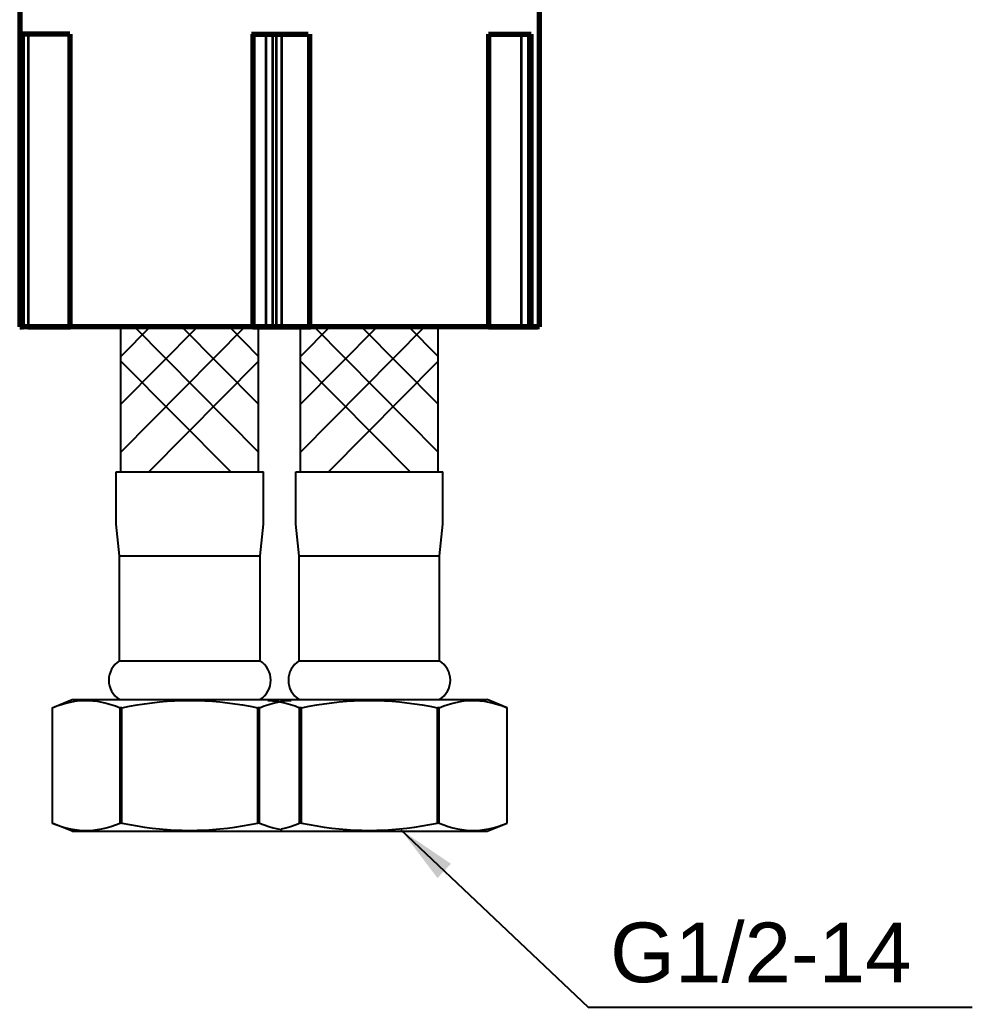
# Model space of a CAD drawing. Header units: millimetres. Extents: x 2985 to 3826, y 1462 to 2056.
# Drawn here: x 3201.5 to 3281.2, y 1562.6 to 1645.2 of the extents above; entities that cross this region are included whole.
import ezdxf

# ---------------------------------------------------------------- set-up
doc = ezdxf.new("R2010")
doc.units = ezdxf.units.MM
doc.layers.add('7_ALL_FEATURES', color=7, linetype='Continuous')
doc.layers.add('DIM_', color=3, linetype='Continuous', lineweight=9)
doc.styles.get("Standard").update_dxf_attribs({"font": 'arial.ttf'})
doc.dimstyles.new('사본 STANDARD', dxfattribs={"dimscale": 0, "dimtxt": 5, "dimasz": 5, "dimexe": 1.25, "dimexo": 0.625, "dimtad": 3, "dimtoh": 1, "dimdsep": 46, "dimtxsty": 'Standard', "dimcen": 2.5, "dimclrd": 3, "dimclre": 3, "dimclrt": 4, "dimadec": 0, "dimazin": 0, "dimtfac": 1, "dimtmove": 0, "dimatfit": 3, "dimfxl": 1, "dimtolj": 1, "dimtzin": 0, "dimarcsym": 0})

msp = doc.modelspace()

# ---------------------------------------------------------------- linework, layer by layer
at = {"linetype": 'Continuous', "lineweight": 70, "extrusion": (0, 1, 0)}
for p, q in [((3201.458, 1659.516), (3201.458, 1619.516)), ((3244.958, 1619.516), (3244.958, 1659.516)), ((3201.518, 1644.016), (3201.599, 1644.016)), ((3201.518, 1644.016), (3201.518, 1619.516)), ((3201.759, 1644.016), (3201.599, 1644.016)), ((3202.163, 1644.016), (3201.759, 1644.016)), ((3205.639, 1644.016), (3202.163, 1644.016)), ((3205.639, 1644.016), (3205.639, 1619.516)), ((3220.85, 1644.016), (3221.948, 1644.016)), ((3220.96, 1644.016), (3220.96, 1619.516)), ((3221.948, 1644.016), (3222.498, 1644.016)), ((3222.498, 1644.016), (3222.818, 1644.016)), ((3222.818, 1644.016), (3223.27, 1644.016)), ((3223.27, 1644.016), (3225.601, 1644.016)), ((3225.711, 1644.016), (3225.711, 1619.516)), ((3240.711, 1644.016), (3243.446, 1644.016)), ((3240.711, 1644.016), (3240.711, 1619.516)), ((3243.446, 1644.016), (3244.034, 1644.016)), ((3244.034, 1644.016), (3244.194, 1644.016)), ((3244.194, 1644.016), (3244.274, 1644.016)), ((3244.274, 1619.516), (3244.274, 1644.016)), ((3201.458, 1619.516), (3201.518, 1619.516)), ((3201.518, 1619.516), (3201.636, 1619.516)), ((3201.518, 1619.516), (3201.599, 1619.516)), ((3201.679, 1619.516), (3201.599, 1619.516)), ((3201.759, 1619.516), (3201.599, 1619.516)), ((3203.274, 1619.516), (3201.636, 1619.516)), ((3201.679, 1619.516), (3201.759, 1619.516)), ((3202.163, 1619.516), (3201.759, 1619.516)), ((3202.163, 1619.516), (3201.759, 1619.516)), ((3202.141, 1619.516), (3202.221, 1619.516)), ((3202.163, 1619.516), (3205.639, 1619.516)), ((3205.639, 1619.516), (3202.163, 1619.516)), ((3202.173, 1619.516), (3203.319, 1619.516)), ((3202.301, 1619.516), (3202.221, 1619.516)), ((3202.301, 1619.516), (3202.382, 1619.516)), ((3202.382, 1619.516), (3202.969, 1619.516)), ((3205.705, 1619.516), (3202.969, 1619.516)), ((3205.639, 1619.516), (3203.274, 1619.516)), ((3203.319, 1619.516), (3205.705, 1619.516)), ((3220.778, 1619.516), (3205.639, 1619.516)), ((3240.711, 1619.516), (3220.354, 1619.516)), ((3225.711, 1619.516), (3220.96, 1619.516)), ((3220.96, 1619.516), (3222.057, 1619.516)), ((3220.96, 1619.516), (3222.057, 1619.516)), ((3223.401, 1619.516), (3221.07, 1619.516)), ((3221.07, 1619.516), (3225.82, 1619.516)), ((3222.608, 1619.516), (3222.057, 1619.516)), ((3222.057, 1619.516), (3222.608, 1619.516)), ((3222.768, 1619.516), (3222.608, 1619.516)), ((3222.608, 1619.516), (3222.928, 1619.516)), ((3222.768, 1619.516), (3222.928, 1619.516)), ((3223.38, 1619.516), (3222.928, 1619.516)), ((3222.928, 1619.516), (3223.38, 1619.516)), ((3223.38, 1619.516), (3225.711, 1619.516)), ((3223.38, 1619.516), (3225.711, 1619.516)), ((3223.401, 1619.516), (3223.852, 1619.516)), ((3224.013, 1619.516), (3223.852, 1619.516)), ((3224.013, 1619.516), (3224.173, 1619.516)), ((3224.173, 1619.516), (3224.723, 1619.516)), ((3225.82, 1619.516), (3224.723, 1619.516)), ((3240.711, 1619.516), (3243.446, 1619.516)), ((3243.096, 1619.516), (3240.711, 1619.516)), ((3240.711, 1619.516), (3243.446, 1619.516)), ((3244.252, 1619.516), (3240.776, 1619.516)), ((3240.776, 1619.516), (3243.141, 1619.516)), ((3244.242, 1619.516), (3243.096, 1619.516)), ((3243.141, 1619.516), (3244.779, 1619.516)), ((3244.034, 1619.516), (3243.446, 1619.516)), ((3243.446, 1619.516), (3244.034, 1619.516)), ((3244.114, 1619.516), (3244.034, 1619.516)), ((3244.034, 1619.516), (3244.194, 1619.516)), ((3244.114, 1619.516), (3244.194, 1619.516)), ((3244.274, 1619.516), (3244.194, 1619.516)), ((3244.194, 1619.516), (3244.274, 1619.516)), ((3244.252, 1619.516), (3244.656, 1619.516)), ((3244.958, 1619.516), (3244.274, 1619.516)), ((3244.736, 1619.516), (3244.656, 1619.516)), ((3244.736, 1619.516), (3244.816, 1619.516)), ((3244.897, 1619.516), (3244.779, 1619.516))]:
    msp.add_line(p, q, dxfattribs=at)
at = {"linetype": 'Continuous', "lineweight": 35, "extrusion": (0, 1, 0)}
for p, q in [((3201.599, 1644.016), (3201.599, 1619.516)), ((3201.759, 1644.016), (3201.759, 1619.516)), ((3202.163, 1644.016), (3202.163, 1619.516)), ((3222.057, 1644.016), (3222.057, 1619.516)), ((3222.608, 1644.016), (3222.608, 1619.516)), ((3222.928, 1644.016), (3222.928, 1619.516)), ((3223.38, 1644.016), (3223.38, 1619.516)), ((3243.446, 1644.016), (3243.446, 1619.516)), ((3244.034, 1644.016), (3244.034, 1619.516)), ((3244.194, 1644.016), (3244.194, 1619.516))]:
    msp.add_line(p, q, dxfattribs=at)
at = {"color": 7, "linetype": 'Continuous'}
for p, q in [((3220.315, 1619.516), (3209.927, 1609.027)), ((3216.345, 1619.516), (3209.927, 1613.036)), ((3212.374, 1619.516), (3209.927, 1617.045)), ((3221.454, 1609.027), (3211.065, 1619.516)), ((3221.454, 1613.036), (3215.036, 1619.516)), ((3221.454, 1617.045), (3219.007, 1619.516)), ((3235.35, 1619.516), (3224.962, 1609.027)), ((3231.379, 1619.516), (3224.962, 1613.036)), ((3227.409, 1619.516), (3224.962, 1617.045)), ((3236.488, 1609.027), (3226.1, 1619.516)), ((3236.488, 1613.036), (3230.071, 1619.516)), ((3236.488, 1617.045), (3234.042, 1619.516)), ((3219.121, 1607.372), (3209.927, 1616.656)), ((3221.454, 1616.656), (3212.259, 1607.372)), ((3234.156, 1607.372), (3224.962, 1616.656)), ((3236.488, 1616.656), (3227.294, 1607.372))]:
    msp.add_line(p, q, dxfattribs=at)
for p, q in [((3240.711, 1619.516), (3225.711, 1619.516)), ((3224.561, 1607.372), (3236.889, 1607.372))]:
    msp.add_line(p, q)
at = {"linetype": 'Continuous', "lineweight": 70, "extrusion": (0, 1, 0)}
msp.add_point((3223.39, 1619.516), dxfattribs=at)
at = {"layer": '7_ALL_FEATURES', "color": 7, "linetype": 'Continuous'}
for p, q in [((3209.927, 1607.372), (3209.927, 1619.516)), ((3221.454, 1607.372), (3221.454, 1619.516)), ((3224.962, 1607.372), (3224.962, 1619.516)), ((3236.488, 1607.372), (3236.488, 1619.516)), ((3209.526, 1603.002), (3209.526, 1607.372)), ((3209.526, 1607.372), (3221.855, 1607.372)), ((3221.855, 1603.002), (3221.855, 1607.372)), ((3224.561, 1603.002), (3224.561, 1607.372)), ((3236.889, 1603.002), (3236.889, 1607.372)), ((3209.807, 1600.356), (3209.526, 1603.002)), ((3221.574, 1600.356), (3221.855, 1603.002)), ((3224.841, 1600.356), (3224.561, 1603.002)), ((3236.609, 1600.356), (3236.889, 1603.002)), ((3209.807, 1591.561), (3209.807, 1600.356)), ((3209.807, 1600.356), (3221.574, 1600.356)), ((3221.574, 1591.561), (3221.574, 1600.356)), ((3224.841, 1600.356), (3236.609, 1600.356)), ((3224.841, 1591.561), (3224.841, 1600.356)), ((3236.609, 1591.561), (3236.609, 1600.356)), ((3209.807, 1591.561), (3221.574, 1591.561)), ((3224.841, 1591.561), (3236.609, 1591.561)), ((3204.163, 1587.641), (3205.837, 1588.328)), ((3204.163, 1587.641), (3204.163, 1577.99)), ((3204.164, 1587.641), (3204.163, 1587.641)), ((3205.837, 1588.328), (3240.578, 1588.328)), ((3209.998, 1587.641), (3209.856, 1587.641)), ((3209.856, 1577.99), (3209.856, 1587.641)), ((3209.998, 1577.99), (3209.998, 1587.641)), ((3215.058, 1588.249), (3215.69, 1588.258)), ((3215.69, 1588.258), (3216.323, 1588.249)), ((3221.525, 1587.641), (3221.382, 1587.641)), ((3221.382, 1577.99), (3221.382, 1587.641)), ((3221.525, 1577.99), (3221.525, 1587.641)), ((3225.033, 1587.641), (3224.891, 1587.641)), ((3224.891, 1577.99), (3224.891, 1587.641)), ((3225.033, 1577.99), (3225.033, 1587.641)), ((3230.093, 1588.249), (3230.725, 1588.258)), ((3230.725, 1588.258), (3231.358, 1588.249)), ((3236.559, 1587.641), (3236.417, 1587.641)), ((3236.417, 1577.99), (3236.417, 1587.641)), ((3236.559, 1577.99), (3236.559, 1587.641)), ((3242.252, 1587.641), (3240.578, 1588.328)), ((3242.252, 1587.641), (3242.252, 1587.641)), ((3242.252, 1577.99), (3242.252, 1587.641)), ((3205.837, 1577.303), (3204.163, 1577.99)), ((3204.164, 1577.99), (3204.163, 1577.99)), ((3209.998, 1577.99), (3209.856, 1577.99)), ((3221.525, 1577.99), (3221.382, 1577.99)), ((3225.033, 1577.99), (3224.891, 1577.99)), ((3236.559, 1577.99), (3236.417, 1577.99)), ((3240.578, 1577.303), (3242.252, 1577.99)), ((3242.252, 1577.99), (3242.252, 1577.99)), ((3205.837, 1577.303), (3240.578, 1577.303)), ((3207.575, 1577.399), (3207.949, 1577.444)), ((3207.949, 1577.444), (3208.322, 1577.512)), ((3215.058, 1577.382), (3215.69, 1577.373)), ((3215.69, 1577.373), (3216.323, 1577.382)), ((3223.061, 1577.511), (3223.435, 1577.444)), ((3230.093, 1577.382), (3230.725, 1577.373)), ((3230.725, 1577.373), (3231.358, 1577.382)), ((3238.096, 1577.511), (3238.47, 1577.444))]:
    msp.add_line(p, q, dxfattribs=at)
for points in [[(3204.164, 1587.641), (3204.554, 1587.792), (3204.94, 1587.922)], [(3204.94, 1587.922), (3205.323, 1588.031), (3205.7, 1588.12), (3206.075, 1588.187), (3206.449, 1588.233)], [(3206.449, 1588.233), (3206.824, 1588.255), (3207.2, 1588.255), (3207.575, 1588.232), (3207.949, 1588.187), (3208.322, 1588.119), (3208.699, 1588.031), (3209.081, 1587.922)], [(3209.081, 1587.922), (3209.467, 1587.792), (3209.856, 1587.641)], [(3209.998, 1587.641), (3210.641, 1587.766), (3211.28, 1587.878), (3211.915, 1587.976), (3212.544, 1588.06), (3213.17, 1588.13), (3213.797, 1588.186), (3214.427, 1588.225), (3215.058, 1588.249)], [(3216.323, 1588.249), (3216.955, 1588.225), (3217.585, 1588.185), (3218.212, 1588.13), (3218.838, 1588.06), (3219.467, 1587.976), (3220.102, 1587.878), (3220.74, 1587.766), (3221.382, 1587.641)], [(3221.525, 1587.641), (3221.914, 1587.792), (3222.301, 1587.922)], [(3222.235, 1588.255), (3222.61, 1588.232), (3222.984, 1588.187), (3223.357, 1588.119), (3223.734, 1588.031), (3224.116, 1587.922)], [(3222.301, 1587.922), (3222.683, 1588.031), (3223.061, 1588.12), (3223.435, 1588.187), (3223.81, 1588.233), (3224.185, 1588.255)], [(3224.116, 1587.922), (3224.502, 1587.792), (3224.891, 1587.641)], [(3225.033, 1587.641), (3225.676, 1587.766), (3226.315, 1587.878), (3226.95, 1587.976), (3227.579, 1588.06), (3228.205, 1588.13), (3228.832, 1588.186), (3229.462, 1588.225), (3230.093, 1588.249)], [(3231.358, 1588.249), (3231.99, 1588.225), (3232.62, 1588.185), (3233.247, 1588.13), (3233.873, 1588.06), (3234.502, 1587.976), (3235.137, 1587.878), (3235.775, 1587.766), (3236.417, 1587.641)], [(3236.559, 1587.641), (3236.949, 1587.792), (3237.336, 1587.922)], [(3237.336, 1587.922), (3237.718, 1588.031), (3238.096, 1588.12), (3238.47, 1588.187), (3238.845, 1588.233), (3239.22, 1588.255), (3239.595, 1588.255), (3239.971, 1588.232)], [(3239.971, 1588.232), (3240.344, 1588.187), (3240.718, 1588.119), (3241.095, 1588.031), (3241.477, 1587.922)], [(3241.477, 1587.922), (3241.862, 1587.792), (3242.252, 1587.641)], [(3204.164, 1577.99), (3204.554, 1577.839), (3204.94, 1577.709)], [(3204.94, 1577.709), (3205.323, 1577.6), (3205.7, 1577.511), (3206.075, 1577.444), (3206.449, 1577.398)], [(3208.322, 1577.512), (3208.699, 1577.6), (3209.081, 1577.709), (3209.467, 1577.839), (3209.856, 1577.99)], [(3209.998, 1577.99), (3210.641, 1577.865), (3211.28, 1577.753), (3211.915, 1577.655), (3212.544, 1577.571), (3213.17, 1577.501), (3213.797, 1577.446), (3214.427, 1577.406), (3215.058, 1577.382)], [(3216.323, 1577.382), (3216.955, 1577.406), (3217.585, 1577.446), (3218.212, 1577.501), (3218.838, 1577.571), (3219.467, 1577.655), (3220.102, 1577.753), (3220.74, 1577.865), (3221.382, 1577.99)], [(3221.525, 1577.99), (3221.914, 1577.839), (3222.301, 1577.709), (3222.683, 1577.6), (3223.061, 1577.511)], [(3223.357, 1577.512), (3223.734, 1577.6), (3224.116, 1577.709)], [(3224.116, 1577.709), (3224.502, 1577.839), (3224.891, 1577.99)], [(3225.033, 1577.99), (3225.676, 1577.865), (3226.315, 1577.753), (3226.95, 1577.655), (3227.579, 1577.571), (3228.205, 1577.501), (3228.832, 1577.446), (3229.462, 1577.406), (3230.093, 1577.382)], [(3231.358, 1577.382), (3231.99, 1577.406), (3232.62, 1577.446), (3233.247, 1577.501), (3233.873, 1577.571), (3234.502, 1577.655), (3235.137, 1577.753), (3235.775, 1577.865), (3236.417, 1577.99)], [(3236.559, 1577.99), (3236.949, 1577.839), (3237.336, 1577.709), (3237.718, 1577.6), (3238.096, 1577.511)], [(3239.971, 1577.399), (3240.344, 1577.444), (3240.718, 1577.512), (3241.095, 1577.6), (3241.477, 1577.709)], [(3241.477, 1577.709), (3241.862, 1577.839), (3242.252, 1577.99)], [(3206.449, 1577.398), (3206.824, 1577.376), (3207.2, 1577.376), (3207.575, 1577.399)], [(3238.47, 1577.444), (3238.845, 1577.398), (3239.22, 1577.376)], [(3239.22, 1577.376), (3239.595, 1577.376), (3239.971, 1577.399)]]:
    msp.add_lwpolyline(points, dxfattribs=at)
for centre, start, end in [((3210.814, 1589.945), 121.93436, 238.06564), ((3220.567, 1589.945), 301.93436, 58.06564), ((3225.849, 1589.945), 121.93436, 238.06564), ((3235.601, 1589.945), 301.93436, 58.06564)]:
    msp.add_arc(centre, 1.904, start, end, dxfattribs=at)

# ---------------------------------------------------------------- texts
at = {"layer": 'DIM_', "color": 4, "insert": (3250.881, 1569.664), "char_height": 5, "attachment_point": 1}
msp.add_mtext_dynamic_manual_height_columns('G1/2-14', width=41.51112, gutter_width=12.5, heights=[0], dxfattribs=at)

# ---------------------------------------------------------------- leaders
at = {"layer": 'DIM_'}
msp.add_leader([(3233.362, 1577.424), (3249.042, 1562.576), (3281.198, 1562.576)], dimstyle='사본 STANDARD', override={"dimscale": 1, "dimtad": 0}, dxfattribs=at)

doc.saveas('drawing.dxf')
